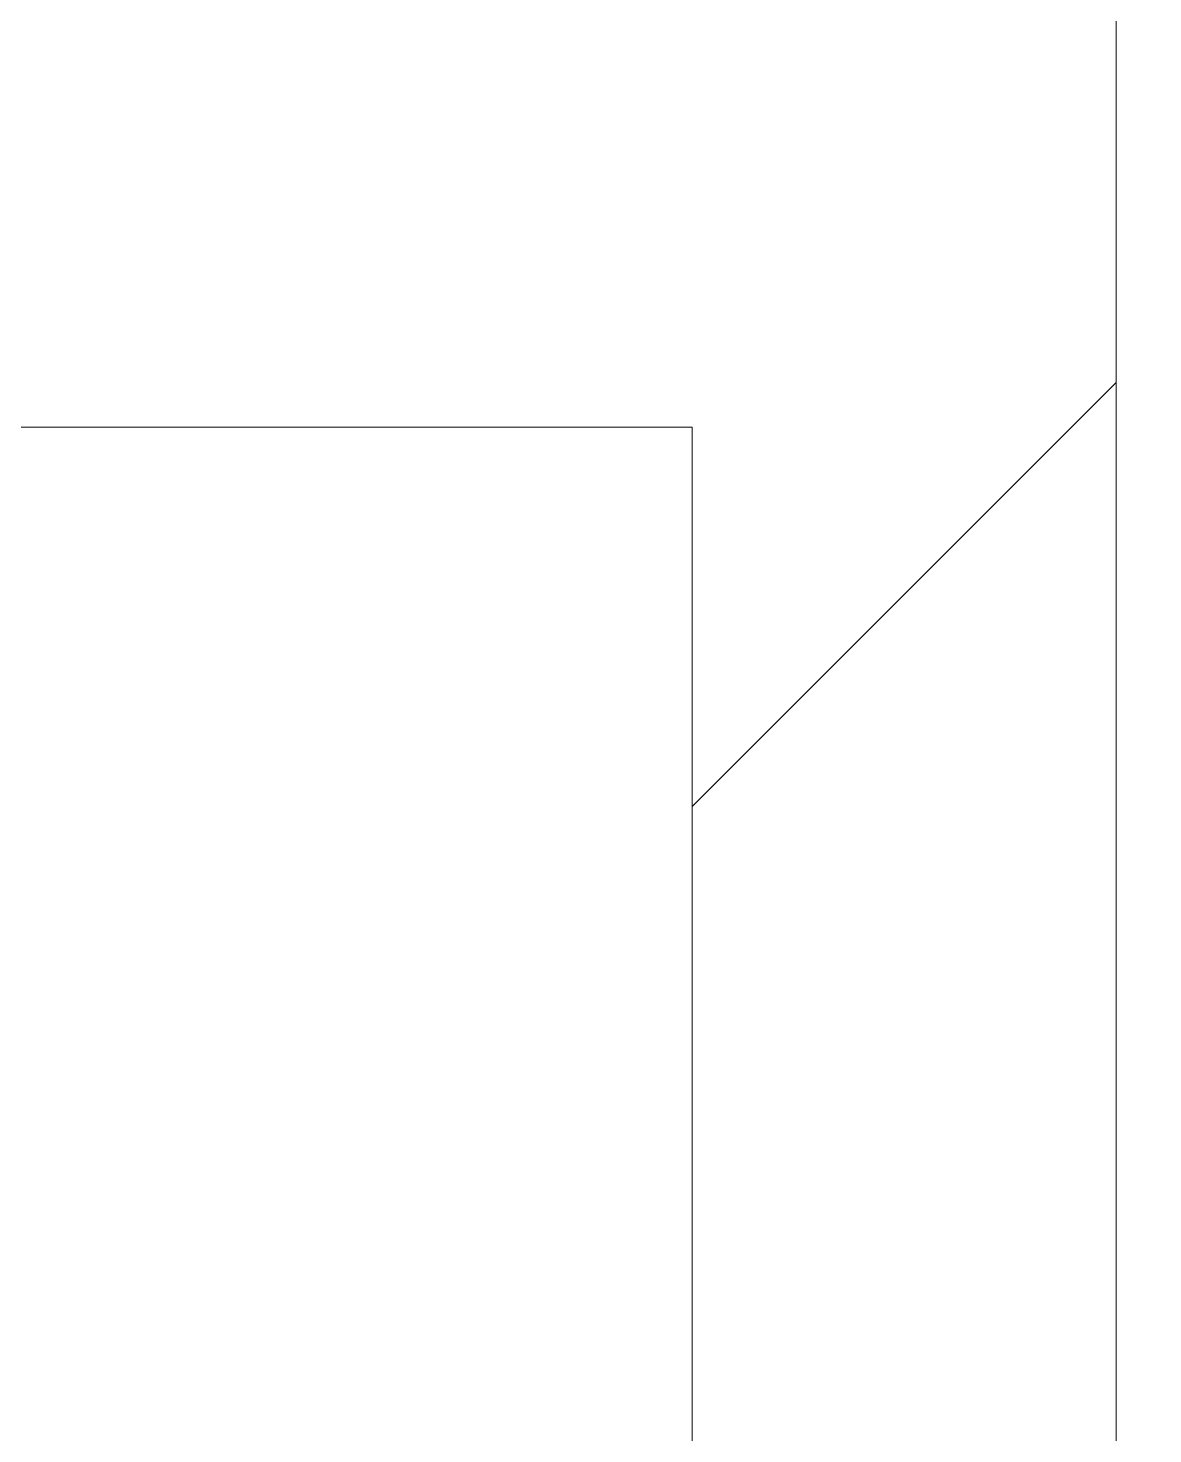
# Model space of a CAD drawing. Extents: x 14808 to 20058, y -13198 to -11680.
# Drawn here: x 15199.089 to 15200.747, y -12585.94 to -12583.869 of the extents above; entities that cross this region are included whole.
import ezdxf

# ---------------------------------------------------------------- set-up
doc = ezdxf.new("R2010")
doc.units = 0
doc.header["$LTSCALE"] = 7
doc.header["$MEASUREMENT"] = 0
doc.layers.get('0').update_dxf_attribs({"color": 2, "linetype": 'CONTINUOUS'})

# ---------------------------------------------------------------- blocks, each defined once
blk = doc.blocks.new('A$C37B80C3A')
at = {"linetype": 'Continuous', "lineweight": 0}
h = blk.add_hatch(dxfattribs=at)
h.set_pattern_fill('ANSI31', color=2, scale=0.25, style=0)
h.set_pattern_definition([(45, (344.9468, 39.5322), (-0.561266, 0.561266), [])])
edge = h.paths.add_edge_path(flags=0)
edge.add_spline(control_points=[(3.875, 28.9811), (3.875, 29.4729), (3.9021, 29.9775), (3.7776, 30.4533), (3.7393, 30.5994), (3.6838, 30.7438), (3.6029, 30.8713), (3.5494, 30.9557), (3.4834, 31.0342), (3.4057, 31.0971), (3.3489, 31.1431), (3.2847, 31.1816), (3.2164, 31.2077), (3.1479, 31.234), (3.0734, 31.2484), (3, 31.2484), (2.9837, 31.2484), (2.9674, 31.2477), (2.9512, 31.2464), (2.8832, 31.2407), (2.8154, 31.2228), (2.7531, 31.1951), (2.6806, 31.163), (2.6135, 31.117), (2.5552, 31.0633), (2.4822, 30.9959), (2.4209, 30.9148), (2.3713, 30.8286), (2.2954, 30.6967), (2.2443, 30.5497), (2.2096, 30.4014), (2.1013, 29.9397), (2.125, 29.4554), (2.125, 28.9811)], knot_values=[0.032888, 0.032888, 0.032888, 0.032888, 0.03895, 0.03895, 0.03895, 0.040793, 0.040793, 0.040793, 0.042009, 0.042009, 0.042009, 0.042896, 0.042896, 0.042896, 0.043789, 0.043789, 0.043789, 0.043985, 0.043985, 0.043985, 0.044815, 0.044815, 0.044815, 0.04578, 0.04578, 0.04578, 0.04699, 0.04699, 0.04699, 0.048851, 0.048851, 0.048851, 0.054724, 0.054724, 0.054724, 0.054724], weights=[1, 1, 1, 1, 1, 1, 1, 1, 1, 1, 1, 1, 1, 1, 1, 1, 1, 1, 1, 1, 1, 1, 1, 1, 1, 1, 1, 1, 1, 1, 1, 1, 1, 1], degree=3, periodic=0)
edge.add_line((2.125, 28.9811), (2.125, 23.3561))
edge.add_line((2.125, 23.3561), (2.4375, 23.3561))
edge.add_line((2.4375, 23.3561), (2.4375, 25.3561))
edge.add_line((2.4375, 25.3561), (3.5625, 25.3561))
edge.add_line((3.5625, 25.3561), (3.5625, 23.3561))
edge.add_line((3.5625, 23.3561), (3.875, 23.3561))
edge.add_line((3.875, 23.3561), (3.875, 28.9811))
at = {"color": 7, "linetype": 'Continuous', "lineweight": 15}
for p, q in [((3.875, 23.3561), (3.875, 28.9811)), ((3.5625, 25.3561), (2.4375, 25.3561)), ((3.5625, 25.3561), (3.5625, 23.3561))]:
    blk.add_line(p, q, dxfattribs=at)

msp = doc.modelspace()

# ---------------------------------------------------------------- block references
at = {"xscale": 2, "yscale": 2, "zscale": 2}
msp.add_blockref('A$C37B80C3A', (15192.9427, -12635.1691), dxfattribs=at)

doc.saveas('drawing.dxf')
